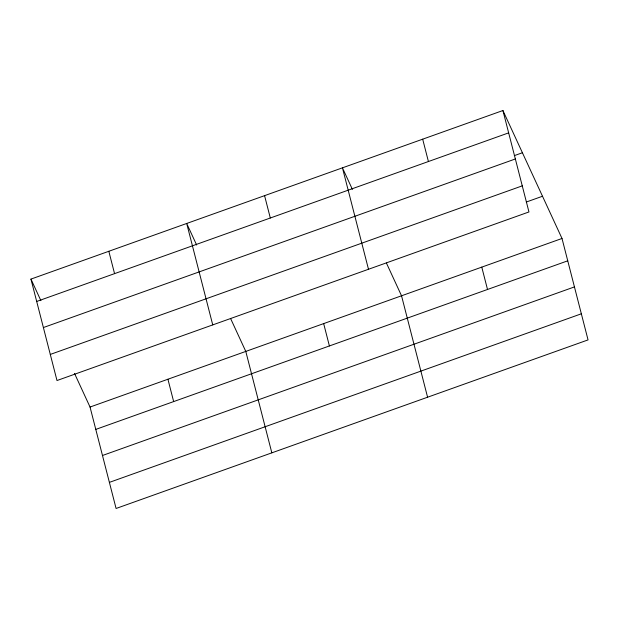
<?xml version="1.0" encoding="UTF-8"?>
<svg xmlns="http://www.w3.org/2000/svg" width="619" height="619" viewBox="0 0 619 619"><rect width="100%" height="100%" fill="white"/><g stroke="black" fill="none" stroke-linecap="round" stroke-linejoin="round"><path stroke-width="0.93" d="M502.914 110.522L528.959 211.953L56.994 380.53L30.95 279.099L502.914 110.522L562.006 238.47L588.05 339.901L116.086 508.478L90.041 407.047L74.52 373.443M36.691 301.453L508.656 132.868M514.304 155.64L522.413 152.746M43.392 327.544L515.356 158.967M50.294 354.432L522.258 185.855M526.282 202.042L542.507 196.246M90.041 407.047L562.006 238.47M95.783 429.4L567.747 260.816M102.483 455.491L574.447 286.914M109.385 482.379L581.349 313.802M352.397 189.383L342.446 167.842L368.491 269.265M386.418 263.044L401.538 295.789L427.582 397.212M196.649 245.016L186.698 223.474L212.743 324.898M230.67 318.677L245.789 351.422L271.834 452.845M30.95 279.099L40.9 300.648M481.775 267.129L487.509 289.475M422.684 139.182L428.418 161.528M323.667 323.605L329.401 345.951M264.576 195.658L270.31 218.004M167.919 379.23L173.653 401.584M108.828 251.291L114.561 273.637"/></g></svg>
